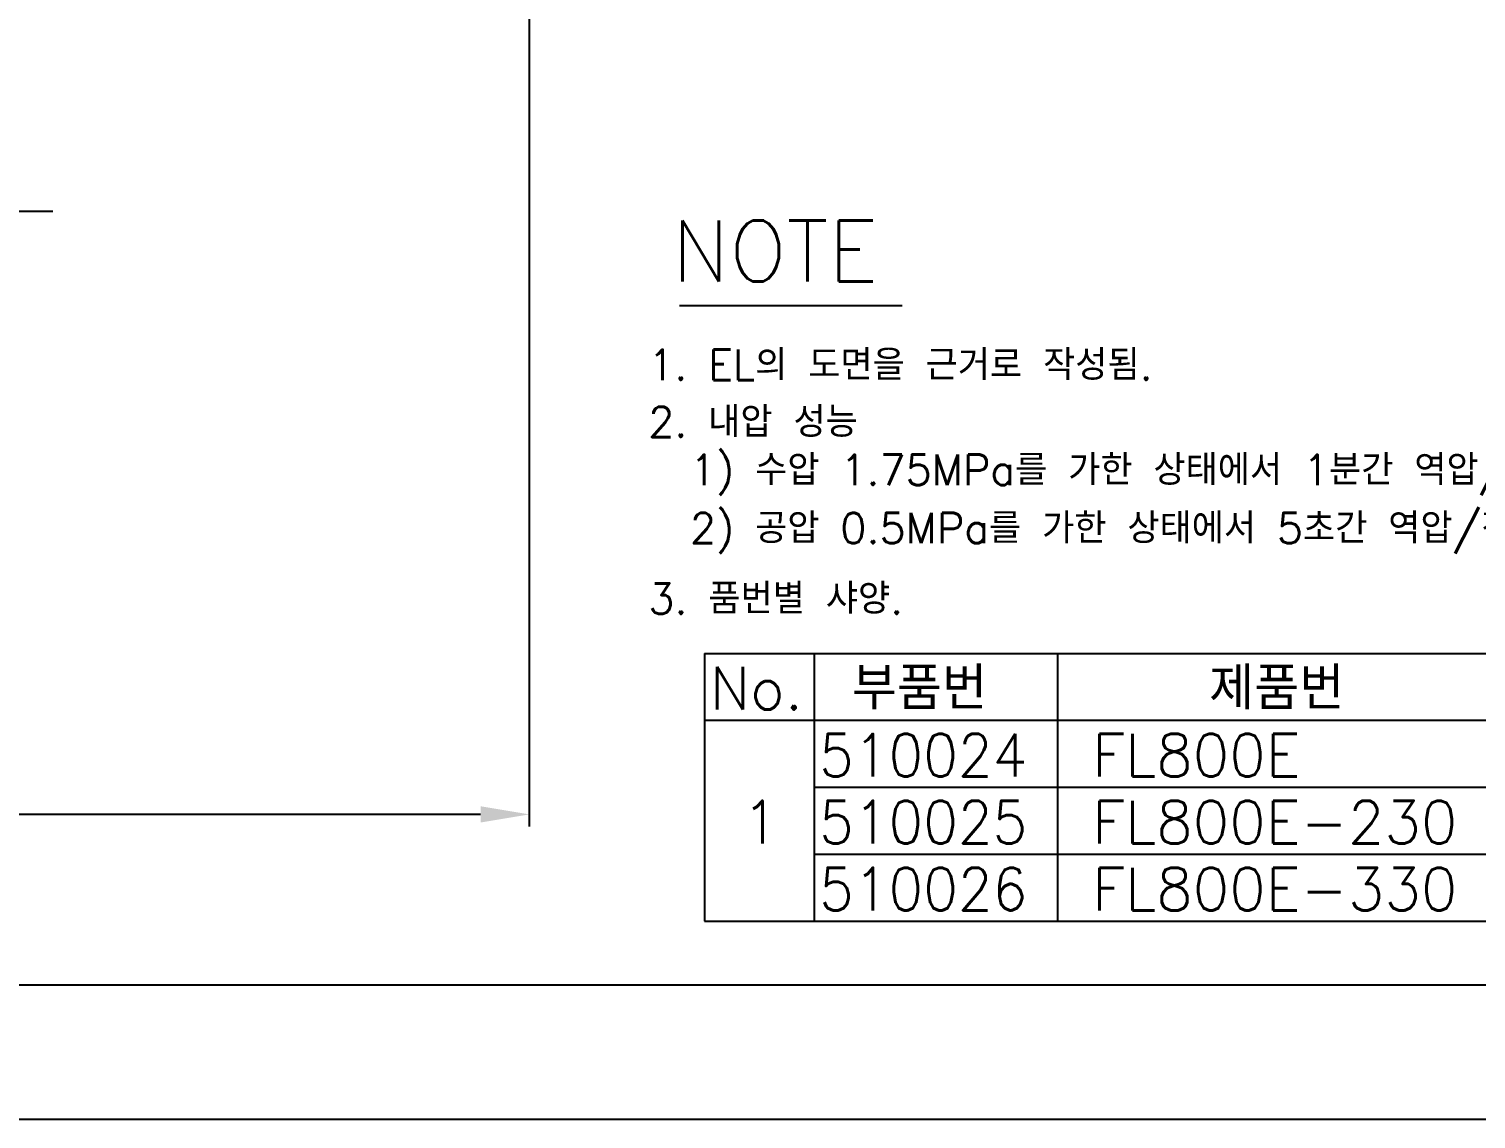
# Model space of a CAD drawing. Extents: x 7948 to 8542, y -4601 to -4181.
# Drawn here: x 8152.6 to 8271.6, y -4601.2 to -4511.6 of the extents above; entities that cross this region are included whole.
import ezdxf

# ---------------------------------------------------------------- set-up
doc = ezdxf.new("R2010")
doc.units = 0
doc.header["$LTSCALE"] = 7
doc.header["$MEASUREMENT"] = 0
doc.layers.get('0').update_dxf_attribs({"color": 2, "linetype": 'CONTINUOUS'})
for name, color, linetype in [('D', 2, 'CONTINUOUS'), ('DIM', 2, 'CONTINUOUS'), ('DWG', 7, 'CONTINUOUS'), ('TXT', 4, 'CONTINUOUS')]:
    doc.layers.add(name, color=color, linetype=linetype)
doc.styles.add('GHS', font='romans', dxfattribs={"bigfont": 'ghs'})

# ---------------------------------------------------------------- blocks, each defined once
blk = doc.blocks.new('BORDER')
blk.add_line((0, 0), (1, 0))

msp = doc.modelspace()

# ---------------------------------------------------------------- linework, layer by layer
msp.add_line((8125.02021, -4526.58999), (8154.60449, -4526.58999))
at = {"layer": 'D', "ltscale": 0.6}
for p, q in [((8193.75573, -4461.23679), (8193.75573, -4577.16578)), ((8189.75573, -4576.16578), (8078.97865, -4576.16578))]:
    msp.add_line(p, q, dxfattribs=at)
at = {"layer": 'D'}
for p, q in [((8208.15471, -4562.93143), (8208.15471, -4584.93143)), ((8208.15471, -4562.93143), (8317.15471, -4562.93143)), ((8217.15471, -4562.93143), (8217.15471, -4584.93143)), ((8237.15471, -4562.93143), (8237.15471, -4584.93143)), ((8208.15471, -4568.43143), (8317.15471, -4568.43143)), ((8217.15471, -4573.93143), (8317.15471, -4573.93143)), ((8217.15471, -4579.43143), (8317.15471, -4579.43143)), ((8208.15471, -4584.93143), (8317.15471, -4584.93143))]:
    msp.add_line(p, q, dxfattribs=at)
at = {"layer": 'D', "ltscale": 0.6}
msp.add_solid([(8189.75573, -4575.49911), (8189.75573, -4576.83244), (8193.75573, -4576.16578)], dxfattribs=at)
at = {"layer": 'DWG'}
msp.add_line((8206.08982, -4534.3425), (8224.39156, -4534.3425), dxfattribs=at)
at = {"layer": 'TXT'}
msp.add_line((8527.9229, -4590.20045), (7973.9229, -4590.20045), dxfattribs=at)

# ---------------------------------------------------------------- block references
at = {"xscale": 594, "yscale": 420, "zscale": 594}
msp.add_blockref('BORDER', (7947.9229, -4601.20045), dxfattribs=at)

# ---------------------------------------------------------------- texts
at = {"layer": 'D', "style": 'GHS', "width": 0.95}
for s, p in [('510024', (8217.5749, -4573.05082)), ('510025', (8217.5749, -4578.55082)), ('510026', (8217.5749, -4584.05082))]:
    msp.add_text(s, height=3.5, dxfattribs=at).set_placement(p)
at = {"layer": 'D', "style": 'GHS'}
for s, p in [('FL800E', (8240.02201, -4573.05082)), ('1', (8211.2607, -4578.55082)), ('FL800E-230', (8240.02201, -4578.55082)), ('FL800E-330', (8240.02201, -4584.05082))]:
    msp.add_text(s, height=3.5, dxfattribs=at).set_placement(p)
at = {"layer": 'DIM', "style": 'GHS'}
for s, p in [('1. EL의 도면을 근거로 작성됨.', (8203.53035, -4540.47428)), ('2. 내압 성능', (8203.53035, -4545.16136)), ('  1) 수압 1.75MPa를 가한 상태에서 1분간 역압/정압 이상없을 것.', (8203.53035, -4549.10227)), ('  2) 공압 0.5MPa를 가한 상태에서 5초간 역압/정압 이상없을 것.', (8203.53035, -4553.88957)), ('3. 품번별 샤양.', (8203.54312, -4559.68834))]:
    msp.add_text(s, height=2.5, dxfattribs=at).set_placement(p)
at = {"layer": 'DWG', "style": 'GHS'}
for s, height, p in [('NOTE', 5, (8205.47962, -4532.36199)), ('부품번', 3.5, (8220.26365, -4567.55082)), ('제품번', 3.5, (8249.6216, -4567.55082)), ('No.', 3.5, (8208.60035, -4567.55082))]:
    msp.add_text(s, height=height, dxfattribs=at).set_placement(p)

doc.saveas('drawing.dxf')
